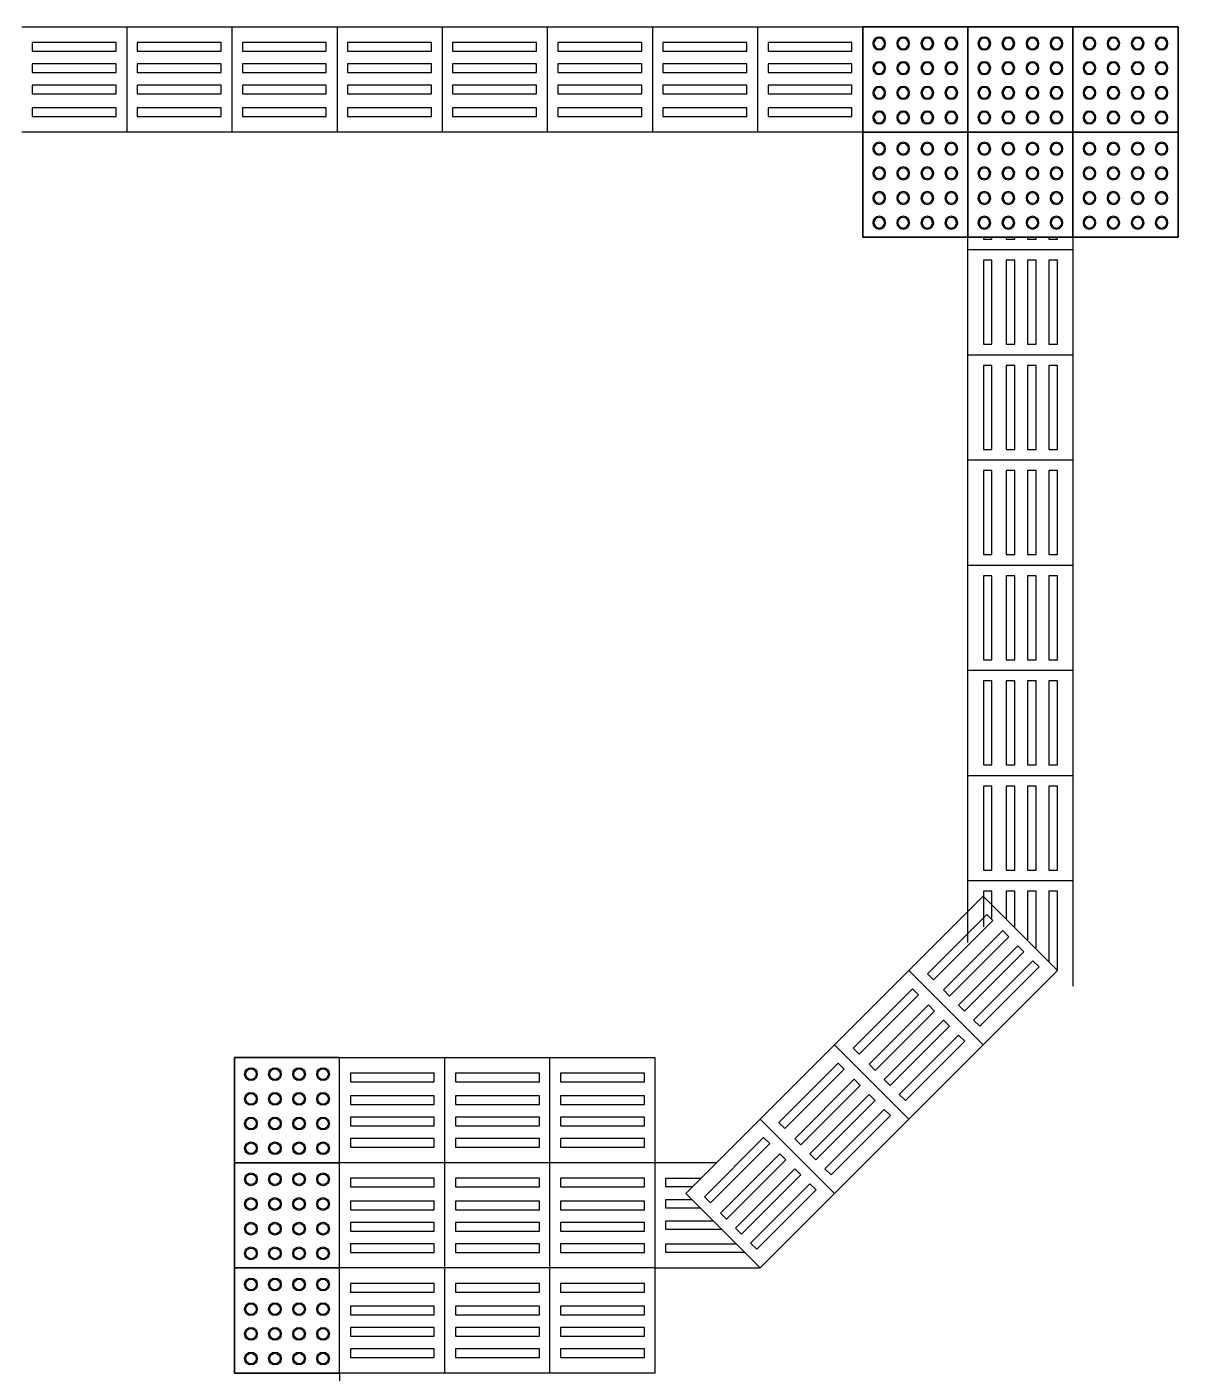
# Model space of a CAD drawing. Header units: metres. Extents: x 341 to 459, y 1341 to 1425.
# Drawn here: x 359.176 to 361.914, y 1374.118 to 1377.318 of the extents above; entities that cross this region are included whole.
import ezdxf

# ---------------------------------------------------------------- set-up
doc = ezdxf.new("R2010")
doc.units = ezdxf.units.M
doc.layers.add('Itens de detalhe', color=7, linetype='Continuous')
doc.layers.add('Notas de texto-1', color=7, linetype='Continuous')

# ---------------------------------------------------------------- blocks, each defined once
blk = doc.blocks.new('piso tatil')
at = {"layer": 'Itens de detalhe', "color": 252, "true_color": 0x939598, "extrusion": (0, 0, -1)}
for p, q in [((-152.6501, 27.6842), (-152.4001, 27.6842)), ((-152.6501, 27.6842), (-152.4001, 27.6842)), ((-152.4001, 27.6842), (-152.1501, 27.6842)), ((-152.4001, 27.6842), (-152.1501, 27.6842)), ((-152.4001, 27.6842), (-152.4001, 27.4342)), ((-152.4001, 27.6842), (-152.4001, 27.4342)), ((-152.1501, 27.6842), (-151.9001, 27.6842)), ((-152.1501, 27.6842), (-151.9001, 27.6842)), ((-152.1501, 27.6842), (-152.1501, 27.4342)), ((-152.1501, 27.6842), (-152.1501, 27.4342)), ((-151.9001, 27.6842), (-151.6501, 27.6842)), ((-151.9001, 27.6842), (-151.6501, 27.6842)), ((-151.9001, 27.6842), (-151.9001, 27.4342)), ((-151.9001, 27.6842), (-151.9001, 27.4342)), ((-151.6501, 27.6842), (-151.4001, 27.6842)), ((-151.6501, 27.6842), (-151.4001, 27.6842)), ((-151.6501, 27.6842), (-151.6501, 27.4342)), ((-151.6501, 27.6842), (-151.6501, 27.4342)), ((-151.4001, 27.6842), (-151.1501, 27.6842)), ((-151.4001, 27.6842), (-151.1501, 27.6842)), ((-151.4001, 27.6842), (-151.4001, 27.4342)), ((-151.4001, 27.6842), (-151.4001, 27.4342)), ((-151.1501, 27.6842), (-150.9001, 27.6842)), ((-151.1501, 27.6842), (-150.9001, 27.6842)), ((-151.1501, 27.6842), (-151.1501, 27.4342)), ((-151.1501, 27.6842), (-151.1501, 27.4342)), ((-150.9001, 27.6842), (-150.6501, 27.6842)), ((-150.9001, 27.6842), (-150.6501, 27.6842)), ((-150.9001, 27.6842), (-150.9001, 27.4342)), ((-150.9001, 27.6842), (-150.9001, 27.4342)), ((-150.6501, 27.6842), (-150.4001, 27.6842)), ((-150.6501, 27.4342), (-150.6501, 27.6842)), ((-150.6501, 27.6842), (-150.6501, 27.4342)), ((-150.4001, 27.6842), (-150.6501, 27.6842)), ((-150.4001, 27.6842), (-150.1501, 27.6842)), ((-150.1501, 27.6842), (-150.4001, 27.6842)), ((-150.4001, 27.6842), (-150.4001, 27.4342)), ((-150.4001, 27.4342), (-150.4001, 27.6842)), ((-150.1501, 27.6842), (-149.9001, 27.6842)), ((-150.1501, 27.4342), (-150.1501, 27.6842)), ((-150.1501, 27.6842), (-150.1501, 27.4342)), ((-149.9001, 27.6842), (-150.1501, 27.6842)), ((-149.9001, 27.6842), (-149.9001, 27.4342)), ((-149.9001, 27.4342), (-149.9001, 27.6842)), ((-152.4257, 27.6473), (-152.6252, 27.6473)), ((-152.6252, 27.6473), (-152.6252, 27.6268)), ((-152.6252, 27.6268), (-152.4257, 27.6268)), ((-152.4257, 27.6268), (-152.4257, 27.6473)), ((-152.1757, 27.6473), (-152.3752, 27.6473)), ((-152.3752, 27.6473), (-152.3752, 27.6268)), ((-152.3752, 27.6268), (-152.1757, 27.6268)), ((-152.1757, 27.6268), (-152.1757, 27.6473)), ((-151.9257, 27.6473), (-152.1252, 27.6473)), ((-152.1252, 27.6473), (-152.1252, 27.6268)), ((-152.1252, 27.6268), (-151.9257, 27.6268)), ((-151.9257, 27.6268), (-151.9257, 27.6473)), ((-151.6757, 27.6473), (-151.8752, 27.6473)), ((-151.8752, 27.6473), (-151.8752, 27.6268)), ((-151.8752, 27.6268), (-151.6757, 27.6268)), ((-151.6757, 27.6268), (-151.6757, 27.6473)), ((-151.4257, 27.6473), (-151.6252, 27.6473)), ((-151.6252, 27.6473), (-151.6252, 27.6268)), ((-151.6252, 27.6268), (-151.4257, 27.6268)), ((-151.4257, 27.6268), (-151.4257, 27.6473)), ((-151.1757, 27.6473), (-151.3752, 27.6473)), ((-151.3752, 27.6473), (-151.3752, 27.6268)), ((-151.3752, 27.6268), (-151.1757, 27.6268)), ((-151.1757, 27.6268), (-151.1757, 27.6473)), ((-150.9257, 27.6473), (-151.1252, 27.6473)), ((-151.1252, 27.6473), (-151.1252, 27.6268)), ((-151.1252, 27.6268), (-150.9257, 27.6268)), ((-150.9257, 27.6268), (-150.9257, 27.6473)), ((-150.6757, 27.6473), (-150.8752, 27.6473)), ((-150.8752, 27.6473), (-150.8752, 27.6268)), ((-150.8752, 27.6268), (-150.6757, 27.6268)), ((-150.6757, 27.6268), (-150.6757, 27.6473)), ((-152.4257, 27.5966), (-152.6252, 27.5966)), ((-152.6252, 27.5966), (-152.6252, 27.5761)), ((-152.4257, 27.5761), (-152.4257, 27.5966)), ((-152.1757, 27.5966), (-152.3752, 27.5966)), ((-152.3752, 27.5966), (-152.3752, 27.5761)), ((-152.1757, 27.5761), (-152.1757, 27.5966)), ((-151.9257, 27.5966), (-152.1252, 27.5966)), ((-152.1252, 27.5966), (-152.1252, 27.5761)), ((-151.9257, 27.5761), (-151.9257, 27.5966)), ((-151.6757, 27.5966), (-151.8752, 27.5966)), ((-151.8752, 27.5966), (-151.8752, 27.5761)), ((-151.6757, 27.5761), (-151.6757, 27.5966)), ((-151.4257, 27.5966), (-151.6252, 27.5966)), ((-151.6252, 27.5966), (-151.6252, 27.5761)), ((-151.4257, 27.5761), (-151.4257, 27.5966)), ((-151.1757, 27.5966), (-151.3752, 27.5966)), ((-151.3752, 27.5966), (-151.3752, 27.5761)), ((-151.1757, 27.5761), (-151.1757, 27.5966)), ((-150.9257, 27.5966), (-151.1252, 27.5966)), ((-151.1252, 27.5966), (-151.1252, 27.5761)), ((-150.9257, 27.5761), (-150.9257, 27.5966)), ((-150.6757, 27.5966), (-150.8752, 27.5966)), ((-150.8752, 27.5966), (-150.8752, 27.5761)), ((-150.6757, 27.5761), (-150.6757, 27.5966)), ((-152.6252, 27.5761), (-152.4257, 27.5761)), ((-152.3752, 27.5761), (-152.1757, 27.5761)), ((-152.1252, 27.5761), (-151.9257, 27.5761)), ((-151.8752, 27.5761), (-151.6757, 27.5761)), ((-151.6252, 27.5761), (-151.4257, 27.5761)), ((-151.3752, 27.5761), (-151.1757, 27.5761)), ((-151.1252, 27.5761), (-150.9257, 27.5761)), ((-150.8752, 27.5761), (-150.6757, 27.5761)), ((-152.4257, 27.5459), (-152.6252, 27.5459)), ((-152.6252, 27.5459), (-152.6252, 27.5254)), ((-152.6252, 27.5254), (-152.4257, 27.5254)), ((-152.4257, 27.5254), (-152.4257, 27.5459)), ((-152.1757, 27.5459), (-152.3752, 27.5459)), ((-152.3752, 27.5459), (-152.3752, 27.5254)), ((-152.3752, 27.5254), (-152.1757, 27.5254)), ((-152.1757, 27.5254), (-152.1757, 27.5459)), ((-151.9257, 27.5459), (-152.1252, 27.5459)), ((-152.1252, 27.5459), (-152.1252, 27.5254)), ((-152.1252, 27.5254), (-151.9257, 27.5254)), ((-151.9257, 27.5254), (-151.9257, 27.5459)), ((-151.6757, 27.5459), (-151.8752, 27.5459)), ((-151.8752, 27.5459), (-151.8752, 27.5254)), ((-151.8752, 27.5254), (-151.6757, 27.5254)), ((-151.6757, 27.5254), (-151.6757, 27.5459)), ((-151.4257, 27.5459), (-151.6252, 27.5459)), ((-151.6252, 27.5459), (-151.6252, 27.5254)), ((-151.6252, 27.5254), (-151.4257, 27.5254)), ((-151.4257, 27.5254), (-151.4257, 27.5459)), ((-151.1757, 27.5459), (-151.3752, 27.5459)), ((-151.3752, 27.5459), (-151.3752, 27.5254)), ((-151.3752, 27.5254), (-151.1757, 27.5254)), ((-151.1757, 27.5254), (-151.1757, 27.5459)), ((-150.9257, 27.5459), (-151.1252, 27.5459)), ((-151.1252, 27.5459), (-151.1252, 27.5254)), ((-151.1252, 27.5254), (-150.9257, 27.5254)), ((-150.9257, 27.5254), (-150.9257, 27.5459)), ((-150.6757, 27.5459), (-150.8752, 27.5459)), ((-150.8752, 27.5459), (-150.8752, 27.5254)), ((-150.8752, 27.5254), (-150.6757, 27.5254)), ((-150.6757, 27.5254), (-150.6757, 27.5459)), ((-152.4257, 27.4916), (-152.6252, 27.4916)), ((-152.6252, 27.4916), (-152.6252, 27.4712)), ((-152.4257, 27.4712), (-152.4257, 27.4916)), ((-152.1757, 27.4916), (-152.3752, 27.4916)), ((-152.3752, 27.4916), (-152.3752, 27.4712)), ((-152.1757, 27.4712), (-152.1757, 27.4916)), ((-151.9257, 27.4916), (-152.1252, 27.4916)), ((-152.1252, 27.4916), (-152.1252, 27.4712)), ((-151.9257, 27.4712), (-151.9257, 27.4916)), ((-151.6757, 27.4916), (-151.8752, 27.4916)), ((-151.8752, 27.4916), (-151.8752, 27.4712)), ((-151.6757, 27.4712), (-151.6757, 27.4916)), ((-151.4257, 27.4916), (-151.6252, 27.4916)), ((-151.6252, 27.4916), (-151.6252, 27.4712)), ((-151.4257, 27.4712), (-151.4257, 27.4916)), ((-151.1757, 27.4916), (-151.3752, 27.4916)), ((-151.3752, 27.4916), (-151.3752, 27.4712)), ((-151.1757, 27.4712), (-151.1757, 27.4916)), ((-150.9257, 27.4916), (-151.1252, 27.4916)), ((-151.1252, 27.4916), (-151.1252, 27.4712)), ((-150.9257, 27.4712), (-150.9257, 27.4916)), ((-150.6757, 27.4916), (-150.8752, 27.4916)), ((-150.8752, 27.4916), (-150.8752, 27.4712)), ((-150.6757, 27.4712), (-150.6757, 27.4916)), ((-152.6252, 27.4712), (-152.4257, 27.4712)), ((-152.3752, 27.4712), (-152.1757, 27.4712)), ((-152.1252, 27.4712), (-151.9257, 27.4712)), ((-151.8752, 27.4712), (-151.6757, 27.4712)), ((-151.6252, 27.4712), (-151.4257, 27.4712)), ((-151.3752, 27.4712), (-151.1757, 27.4712)), ((-151.1252, 27.4712), (-150.9257, 27.4712)), ((-150.8752, 27.4712), (-150.6757, 27.4712)), ((-152.4001, 27.4342), (-152.6501, 27.4342)), ((-152.4001, 27.4342), (-152.6501, 27.4342)), ((-152.1501, 27.4342), (-152.4001, 27.4342)), ((-152.1501, 27.4342), (-152.4001, 27.4342)), ((-151.9001, 27.4342), (-152.1501, 27.4342)), ((-151.9001, 27.4342), (-152.1501, 27.4342)), ((-151.6501, 27.4342), (-151.9001, 27.4342)), ((-151.6501, 27.4342), (-151.9001, 27.4342)), ((-151.4001, 27.4342), (-151.6501, 27.4342)), ((-151.4001, 27.4342), (-151.6501, 27.4342)), ((-151.1501, 27.4342), (-151.4001, 27.4342)), ((-151.1501, 27.4342), (-151.4001, 27.4342)), ((-150.9001, 27.4342), (-151.1501, 27.4342)), ((-150.9001, 27.4342), (-151.1501, 27.4342)), ((-150.6501, 27.4342), (-150.9001, 27.4342)), ((-150.6501, 27.4342), (-150.9001, 27.4342)), ((-150.6501, 27.1842), (-150.6501, 27.4342)), ((-150.6501, 27.4342), (-150.6501, 27.1842)), ((-150.4001, 27.4342), (-150.6501, 27.4342)), ((-150.6501, 27.4342), (-150.4001, 27.4342)), ((-150.1501, 27.4342), (-150.4001, 27.4342)), ((-150.4001, 27.4342), (-150.1501, 27.4342)), ((-150.4001, 27.4342), (-150.4001, 27.1842)), ((-150.4001, 27.1842), (-150.4001, 27.4342)), ((-150.1501, 27.1842), (-150.1501, 27.4342)), ((-150.1501, 27.4342), (-150.1501, 27.1842)), ((-149.9001, 27.4342), (-150.1501, 27.4342)), ((-150.1501, 27.4342), (-149.9001, 27.4342)), ((-149.9001, 27.4342), (-149.9001, 27.1842)), ((-149.9001, 27.1842), (-149.9001, 27.4342)), ((-150.4001, 27.1842), (-150.6501, 27.1842)), ((-150.6501, 27.1842), (-150.4001, 27.1842)), ((-150.4001, 27.1542), (-150.4001, 27.1842)), ((-150.4001, 27.1542), (-150.4001, 27.1842)), ((-150.1501, 27.1842), (-150.4001, 27.1842)), ((-150.4001, 27.1842), (-150.1501, 27.1842)), ((-150.3631, 27.1842), (-150.3631, 27.1799)), ((-150.3631, 27.1799), (-150.3427, 27.1799)), ((-150.3427, 27.1799), (-150.3427, 27.1842)), ((-150.3089, 27.1842), (-150.3089, 27.1799)), ((-150.3089, 27.1799), (-150.2884, 27.1799)), ((-150.2884, 27.1799), (-150.2884, 27.1842)), ((-150.2582, 27.1842), (-150.2582, 27.1799)), ((-150.2582, 27.1799), (-150.2377, 27.1799)), ((-150.2377, 27.1799), (-150.2377, 27.1842)), ((-150.2075, 27.1842), (-150.2075, 27.1799)), ((-150.2075, 27.1799), (-150.187, 27.1799)), ((-150.187, 27.1799), (-150.187, 27.1842)), ((-150.1501, 27.1842), (-150.1501, 27.1542)), ((-150.1501, 27.1842), (-150.1501, 27.1542)), ((-149.9001, 27.1842), (-150.1501, 27.1842)), ((-150.1501, 27.1842), (-149.9001, 27.1842)), ((-150.4001, 26.9042), (-150.4001, 27.1542)), ((-150.4001, 26.9042), (-150.4001, 27.1542)), ((-150.1501, 27.1542), (-150.4001, 27.1542)), ((-150.1501, 27.1542), (-150.4001, 27.1542)), ((-150.1501, 27.1542), (-150.1501, 26.9042)), ((-150.1501, 27.1542), (-150.1501, 26.9042)), ((-150.3631, 27.1294), (-150.3631, 26.9299)), ((-150.3427, 27.1294), (-150.3631, 27.1294)), ((-150.3427, 26.9299), (-150.3427, 27.1294)), ((-150.3089, 27.1294), (-150.3089, 26.9299)), ((-150.2884, 27.1294), (-150.3089, 27.1294)), ((-150.2884, 26.9299), (-150.2884, 27.1294)), ((-150.2582, 27.1294), (-150.2582, 26.9299)), ((-150.2377, 27.1294), (-150.2582, 27.1294)), ((-150.2377, 26.9299), (-150.2377, 27.1294)), ((-150.2075, 27.1294), (-150.2075, 26.9299)), ((-150.187, 27.1294), (-150.2075, 27.1294)), ((-150.187, 26.9299), (-150.187, 27.1294)), ((-150.3631, 26.9299), (-150.3427, 26.9299)), ((-150.3089, 26.9299), (-150.2884, 26.9299)), ((-150.2582, 26.9299), (-150.2377, 26.9299)), ((-150.2075, 26.9299), (-150.187, 26.9299)), ((-150.4001, 26.6542), (-150.4001, 26.9042)), ((-150.4001, 26.6542), (-150.4001, 26.9042)), ((-150.1501, 26.9042), (-150.4001, 26.9042)), ((-150.1501, 26.9042), (-150.4001, 26.9042)), ((-150.1501, 26.9042), (-150.1501, 26.6542)), ((-150.1501, 26.9042), (-150.1501, 26.6542)), ((-150.3631, 26.8794), (-150.3631, 26.6799)), ((-150.3427, 26.8794), (-150.3631, 26.8794)), ((-150.3427, 26.6799), (-150.3427, 26.8794)), ((-150.3089, 26.8794), (-150.3089, 26.6799)), ((-150.2884, 26.8794), (-150.3089, 26.8794)), ((-150.2884, 26.6799), (-150.2884, 26.8794)), ((-150.2582, 26.8794), (-150.2582, 26.6799)), ((-150.2377, 26.8794), (-150.2582, 26.8794)), ((-150.2377, 26.6799), (-150.2377, 26.8794)), ((-150.2075, 26.8794), (-150.2075, 26.6799)), ((-150.187, 26.8794), (-150.2075, 26.8794)), ((-150.187, 26.6799), (-150.187, 26.8794)), ((-150.3631, 26.6799), (-150.3427, 26.6799)), ((-150.3089, 26.6799), (-150.2884, 26.6799)), ((-150.2582, 26.6799), (-150.2377, 26.6799)), ((-150.2075, 26.6799), (-150.187, 26.6799)), ((-150.4001, 26.4042), (-150.4001, 26.6542)), ((-150.4001, 26.4042), (-150.4001, 26.6542)), ((-150.1501, 26.6542), (-150.4001, 26.6542)), ((-150.1501, 26.6542), (-150.4001, 26.6542)), ((-150.3631, 26.6294), (-150.3631, 26.4299)), ((-150.3427, 26.6294), (-150.3631, 26.6294)), ((-150.3427, 26.4299), (-150.3427, 26.6294)), ((-150.3089, 26.6294), (-150.3089, 26.4299)), ((-150.2884, 26.6294), (-150.3089, 26.6294)), ((-150.2884, 26.4299), (-150.2884, 26.6294)), ((-150.2582, 26.6294), (-150.2582, 26.4299)), ((-150.2377, 26.6294), (-150.2582, 26.6294)), ((-150.2377, 26.4299), (-150.2377, 26.6294)), ((-150.2075, 26.6294), (-150.2075, 26.4299)), ((-150.187, 26.6294), (-150.2075, 26.6294)), ((-150.187, 26.4299), (-150.187, 26.6294)), ((-150.1501, 26.6542), (-150.1501, 26.4042)), ((-150.1501, 26.6542), (-150.1501, 26.4042)), ((-150.4001, 26.1542), (-150.4001, 26.4042)), ((-150.4001, 26.1542), (-150.4001, 26.4042)), ((-150.1501, 26.4042), (-150.4001, 26.4042)), ((-150.1501, 26.4042), (-150.4001, 26.4042)), ((-150.3631, 26.4299), (-150.3427, 26.4299)), ((-150.3089, 26.4299), (-150.2884, 26.4299)), ((-150.2582, 26.4299), (-150.2377, 26.4299)), ((-150.2075, 26.4299), (-150.187, 26.4299)), ((-150.1501, 26.4042), (-150.1501, 26.1542)), ((-150.1501, 26.4042), (-150.1501, 26.1542)), ((-150.3631, 26.3794), (-150.3631, 26.1799)), ((-150.3427, 26.3794), (-150.3631, 26.3794)), ((-150.3427, 26.1799), (-150.3427, 26.3794)), ((-150.3089, 26.3794), (-150.3089, 26.1799)), ((-150.2884, 26.3794), (-150.3089, 26.3794)), ((-150.2884, 26.1799), (-150.2884, 26.3794)), ((-150.2582, 26.3794), (-150.2582, 26.1799)), ((-150.2377, 26.3794), (-150.2582, 26.3794)), ((-150.2377, 26.1799), (-150.2377, 26.3794)), ((-150.2075, 26.3794), (-150.2075, 26.1799)), ((-150.187, 26.3794), (-150.2075, 26.3794)), ((-150.187, 26.1799), (-150.187, 26.3794)), ((-150.3631, 26.1799), (-150.3427, 26.1799)), ((-150.3089, 26.1799), (-150.2884, 26.1799)), ((-150.2582, 26.1799), (-150.2377, 26.1799)), ((-150.2075, 26.1799), (-150.187, 26.1799)), ((-150.4001, 25.9042), (-150.4001, 26.1542)), ((-150.4001, 25.9042), (-150.4001, 26.1542)), ((-150.1501, 26.1542), (-150.4001, 26.1542)), ((-150.1501, 26.1542), (-150.4001, 26.1542)), ((-150.1501, 26.1542), (-150.1501, 25.9042)), ((-150.1501, 26.1542), (-150.1501, 25.9042)), ((-150.3631, 26.1294), (-150.3631, 25.9299)), ((-150.3427, 26.1294), (-150.3631, 26.1294)), ((-150.3427, 25.9299), (-150.3427, 26.1294)), ((-150.3089, 26.1294), (-150.3089, 25.9299)), ((-150.2884, 26.1294), (-150.3089, 26.1294)), ((-150.2884, 25.9299), (-150.2884, 26.1294)), ((-150.2582, 26.1294), (-150.2582, 25.9299)), ((-150.2377, 26.1294), (-150.2582, 26.1294)), ((-150.2377, 25.9299), (-150.2377, 26.1294)), ((-150.2075, 26.1294), (-150.2075, 25.9299)), ((-150.187, 26.1294), (-150.2075, 26.1294)), ((-150.187, 25.9299), (-150.187, 26.1294)), ((-150.3631, 25.9299), (-150.3427, 25.9299)), ((-150.3089, 25.9299), (-150.2884, 25.9299)), ((-150.2582, 25.9299), (-150.2377, 25.9299)), ((-150.2075, 25.9299), (-150.187, 25.9299)), ((-150.4001, 25.6542), (-150.4001, 25.9042)), ((-150.4001, 25.6542), (-150.4001, 25.9042)), ((-150.1501, 25.9042), (-150.4001, 25.9042)), ((-150.1501, 25.9042), (-150.4001, 25.9042)), ((-150.1501, 25.9042), (-150.1501, 25.6542)), ((-150.1501, 25.9042), (-150.1501, 25.6542)), ((-150.3631, 25.8794), (-150.3631, 25.6799)), ((-150.3427, 25.8794), (-150.3631, 25.8794)), ((-150.3427, 25.6799), (-150.3427, 25.8794)), ((-150.3089, 25.8794), (-150.3089, 25.6799)), ((-150.2884, 25.8794), (-150.3089, 25.8794)), ((-150.2884, 25.6799), (-150.2884, 25.8794)), ((-150.2582, 25.8794), (-150.2582, 25.6799)), ((-150.2377, 25.8794), (-150.2582, 25.8794)), ((-150.2377, 25.6799), (-150.2377, 25.8794)), ((-150.2075, 25.8794), (-150.2075, 25.6799)), ((-150.187, 25.8794), (-150.2075, 25.8794)), ((-150.187, 25.6799), (-150.187, 25.8794)), ((-150.3631, 25.6799), (-150.3427, 25.6799)), ((-150.3089, 25.6799), (-150.2884, 25.6799)), ((-150.2582, 25.6799), (-150.2377, 25.6799)), ((-150.2075, 25.6799), (-150.187, 25.6799)), ((-150.4001, 25.5078), (-150.4001, 25.6542)), ((-150.4001, 25.5078), (-150.4001, 25.6542)), ((-150.1501, 25.6542), (-150.4001, 25.6542)), ((-150.1501, 25.6542), (-150.4001, 25.6542)), ((-150.1501, 25.6542), (-150.1501, 25.4042)), ((-150.1501, 25.6542), (-150.1501, 25.4042)), ((-150.5406, 25.4412), (-150.3638, 25.618)), ((-150.5406, 25.4412), (-150.3638, 25.618)), ((-150.3638, 25.618), (-150.187, 25.4412)), ((-150.3638, 25.618), (-150.187, 25.4412)), ((-150.3631, 25.6294), (-150.3631, 25.5447)), ((-150.3427, 25.6294), (-150.3631, 25.6294)), ((-150.3427, 25.5652), (-150.3427, 25.6294)), ((-150.3089, 25.6294), (-150.3089, 25.563)), ((-150.2884, 25.6294), (-150.3089, 25.6294)), ((-150.2884, 25.5426), (-150.2884, 25.6294)), ((-150.2582, 25.6294), (-150.2582, 25.5123)), ((-150.2377, 25.6294), (-150.2582, 25.6294)), ((-150.2377, 25.4919), (-150.2377, 25.6294)), ((-150.2075, 25.6294), (-150.2075, 25.4616)), ((-150.187, 25.6294), (-150.2075, 25.6294)), ((-150.187, 25.4412), (-150.187, 25.6294)), ((-150.3552, 25.5743), (-150.4963, 25.4332)), ((-150.3408, 25.5598), (-150.3552, 25.5743)), ((-150.4819, 25.4187), (-150.3408, 25.5598)), ((-150.3169, 25.5359), (-150.458, 25.3948)), ((-150.4435, 25.3804), (-150.3024, 25.5215)), ((-150.3024, 25.5215), (-150.3169, 25.5359)), ((-150.281, 25.5001), (-150.4221, 25.359)), ((-150.4077, 25.3446), (-150.2666, 25.4856)), ((-150.2666, 25.4856), (-150.281, 25.5001)), ((-150.2452, 25.4642), (-150.3863, 25.3231)), ((-150.3718, 25.3087), (-150.2307, 25.4498)), ((-150.2307, 25.4498), (-150.2452, 25.4642)), ((-150.7174, 25.2644), (-150.5406, 25.4412)), ((-150.7174, 25.2644), (-150.5406, 25.4412)), ((-150.3638, 25.2644), (-150.5406, 25.4412)), ((-150.3638, 25.2644), (-150.5406, 25.4412)), ((-150.4963, 25.4332), (-150.4819, 25.4187)), ((-150.187, 25.4412), (-150.3638, 25.2644)), ((-150.187, 25.4412), (-150.3638, 25.2644)), ((-150.532, 25.3975), (-150.6731, 25.2564)), ((-150.6586, 25.242), (-150.5176, 25.383)), ((-150.5176, 25.383), (-150.532, 25.3975)), ((-150.458, 25.3948), (-150.4435, 25.3804)), ((-150.4937, 25.3591), (-150.6347, 25.2181)), ((-150.4792, 25.3447), (-150.4937, 25.3591)), ((-150.4221, 25.359), (-150.4077, 25.3446)), ((-150.6203, 25.2036), (-150.4792, 25.3447)), ((-150.4578, 25.3233), (-150.5989, 25.1822)), ((-150.4434, 25.3088), (-150.4578, 25.3233)), ((-150.3863, 25.3231), (-150.3718, 25.3087)), ((-150.5844, 25.1678), (-150.4434, 25.3088)), ((-150.422, 25.2874), (-150.563, 25.1464)), ((-150.4075, 25.273), (-150.422, 25.2874)), ((-150.8941, 25.0876), (-150.7174, 25.2644)), ((-150.8941, 25.0876), (-150.7174, 25.2644)), ((-150.5406, 25.0876), (-150.7174, 25.2644)), ((-150.5406, 25.0876), (-150.7174, 25.2644)), ((-150.6731, 25.2564), (-150.6586, 25.242)), ((-150.5486, 25.1319), (-150.4075, 25.273)), ((-150.3638, 25.2644), (-150.5406, 25.0876)), ((-150.3638, 25.2644), (-150.5406, 25.0876)), ((-151.8941, 24.9841), (-151.8941, 25.2341)), ((-151.8941, 25.2341), (-151.6441, 25.2341)), ((-151.8941, 24.9841), (-151.8941, 25.2341)), ((-151.8941, 25.2341), (-151.6441, 25.2341)), ((-151.6441, 24.9841), (-151.6441, 25.2341)), ((-151.6441, 25.2341), (-151.3941, 25.2341)), ((-151.6441, 24.9841), (-151.6441, 25.2341)), ((-151.6441, 25.2341), (-151.3941, 25.2341)), ((-151.3941, 24.9841), (-151.3941, 25.2341)), ((-151.3941, 25.2341), (-151.1441, 25.2341)), ((-151.3941, 24.9841), (-151.3941, 25.2341)), ((-151.3941, 25.2341), (-151.1441, 25.2341)), ((-151.1441, 25.2341), (-151.1441, 24.9841)), ((-151.1441, 25.2341), (-151.1441, 24.9841)), ((-150.7088, 25.2207), (-150.8499, 25.0796)), ((-150.6943, 25.2063), (-150.7088, 25.2207)), ((-150.6347, 25.2181), (-150.6203, 25.2036)), ((-151.669, 25.1971), (-151.8685, 25.1971)), ((-151.8685, 25.1971), (-151.8685, 25.1767)), ((-151.669, 25.1767), (-151.669, 25.1971)), ((-151.419, 25.1971), (-151.6185, 25.1971)), ((-151.6185, 25.1971), (-151.6185, 25.1767)), ((-151.419, 25.1767), (-151.419, 25.1971)), ((-151.169, 25.1971), (-151.3685, 25.1971)), ((-151.3685, 25.1971), (-151.3685, 25.1767)), ((-151.169, 25.1767), (-151.169, 25.1971)), ((-150.8354, 25.0652), (-150.6943, 25.2063)), ((-151.8685, 25.1767), (-151.669, 25.1767)), ((-151.6185, 25.1767), (-151.419, 25.1767)), ((-151.3685, 25.1767), (-151.169, 25.1767)), ((-150.6704, 25.1824), (-150.8115, 25.0413)), ((-150.7971, 25.0268), (-150.656, 25.1679)), ((-150.656, 25.1679), (-150.6704, 25.1824)), ((-150.5989, 25.1822), (-150.5844, 25.1678)), ((-151.669, 25.1429), (-151.8685, 25.1429)), ((-151.8685, 25.1429), (-151.8685, 25.1224)), ((-151.8685, 25.1224), (-151.669, 25.1224)), ((-151.669, 25.1224), (-151.669, 25.1429)), ((-151.419, 25.1429), (-151.6185, 25.1429)), ((-151.6185, 25.1429), (-151.6185, 25.1224)), ((-151.6185, 25.1224), (-151.419, 25.1224)), ((-151.419, 25.1224), (-151.419, 25.1429)), ((-151.169, 25.1429), (-151.3685, 25.1429)), ((-151.3685, 25.1429), (-151.3685, 25.1224)), ((-151.3685, 25.1224), (-151.169, 25.1224)), ((-151.169, 25.1224), (-151.169, 25.1429)), ((-150.6346, 25.1465), (-150.7757, 25.0054)), ((-150.7612, 24.991), (-150.6201, 25.1321)), ((-150.6201, 25.1321), (-150.6346, 25.1465)), ((-150.563, 25.1464), (-150.5486, 25.1319)), ((-151.669, 25.0922), (-151.8685, 25.0922)), ((-151.8685, 25.0922), (-151.8685, 25.0718)), ((-151.669, 25.0718), (-151.669, 25.0922)), ((-151.419, 25.0922), (-151.6185, 25.0922)), ((-151.6185, 25.0922), (-151.6185, 25.0718)), ((-151.419, 25.0718), (-151.419, 25.0922)), ((-151.169, 25.0922), (-151.3685, 25.0922)), ((-151.3685, 25.0922), (-151.3685, 25.0718)), ((-151.169, 25.0718), (-151.169, 25.0922)), ((-150.5987, 25.1107), (-150.7398, 24.9696)), ((-150.7254, 24.9551), (-150.5843, 25.0962)), ((-150.5843, 25.0962), (-150.5987, 25.1107)), ((-151.8685, 25.0718), (-151.669, 25.0718)), ((-151.6185, 25.0718), (-151.419, 25.0718)), ((-151.3685, 25.0718), (-151.169, 25.0718)), ((-151.0709, 24.9109), (-150.8941, 25.0876)), ((-151.0709, 24.9109), (-150.8941, 25.0876)), ((-150.7174, 24.9109), (-150.8941, 25.0876)), ((-150.7174, 24.9109), (-150.8941, 25.0876)), ((-150.8499, 25.0796), (-150.8354, 25.0652)), ((-150.5406, 25.0876), (-150.7174, 24.9109)), ((-150.5406, 25.0876), (-150.7174, 24.9109)), ((-151.669, 25.0415), (-151.8685, 25.0415)), ((-151.8685, 25.0415), (-151.8685, 25.0211)), ((-151.669, 25.0211), (-151.669, 25.0415)), ((-151.419, 25.0415), (-151.6185, 25.0415)), ((-151.6185, 25.0415), (-151.6185, 25.0211)), ((-151.419, 25.0211), (-151.419, 25.0415)), ((-151.169, 25.0415), (-151.3685, 25.0415)), ((-151.3685, 25.0415), (-151.3685, 25.0211)), ((-151.169, 25.0211), (-151.169, 25.0415)), ((-150.8856, 25.0439), (-151.0266, 24.9029)), ((-151.0122, 24.8884), (-150.8711, 25.0295)), ((-150.8711, 25.0295), (-150.8856, 25.0439)), ((-150.8115, 25.0413), (-150.7971, 25.0268)), ((-151.8685, 25.0211), (-151.669, 25.0211)), ((-151.6185, 25.0211), (-151.419, 25.0211)), ((-151.3685, 25.0211), (-151.169, 25.0211)), ((-150.8472, 25.0056), (-150.9883, 24.8645)), ((-150.8328, 24.9911), (-150.8472, 25.0056)), ((-150.7757, 25.0054), (-150.7612, 24.991)), ((-151.8941, 24.7341), (-151.8941, 24.9841)), ((-151.8941, 24.7341), (-151.8941, 24.9841)), ((-151.6441, 24.9841), (-151.8941, 24.9841)), ((-151.6441, 24.9841), (-151.8941, 24.9841)), ((-151.6441, 24.7341), (-151.6441, 24.9841)), ((-151.6441, 24.7341), (-151.6441, 24.9841)), ((-151.3941, 24.9841), (-151.6441, 24.9841)), ((-151.3941, 24.9841), (-151.6441, 24.9841)), ((-151.3941, 24.7341), (-151.3941, 24.9841)), ((-151.3941, 24.7341), (-151.3941, 24.9841)), ((-151.1441, 24.9841), (-151.3941, 24.9841)), ((-151.1441, 24.9841), (-151.3941, 24.9841)), ((-150.9738, 24.8501), (-150.8328, 24.9911)), ((-150.8114, 24.9697), (-150.9524, 24.8287)), ((-150.7969, 24.9553), (-150.8114, 24.9697)), ((-150.7398, 24.9696), (-150.7254, 24.9551)), ((-151.669, 24.9471), (-151.8685, 24.9471)), ((-151.8685, 24.9471), (-151.8685, 24.9267)), ((-151.669, 24.9267), (-151.669, 24.9471)), ((-151.419, 24.9471), (-151.6185, 24.9471)), ((-151.6185, 24.9471), (-151.6185, 24.9267)), ((-151.419, 24.9267), (-151.419, 24.9471)), ((-151.169, 24.9471), (-151.3685, 24.9471)), ((-151.3685, 24.9471), (-151.3685, 24.9267)), ((-151.169, 24.9267), (-151.169, 24.9471)), ((-150.938, 24.8142), (-150.7969, 24.9553)), ((-150.7755, 24.9339), (-150.9166, 24.7928)), ((-150.7611, 24.9194), (-150.7755, 24.9339)), ((-151.8685, 24.9267), (-151.669, 24.9267)), ((-151.6185, 24.9267), (-151.419, 24.9267)), ((-151.3685, 24.9267), (-151.169, 24.9267)), ((-150.8941, 24.7341), (-151.0709, 24.9109)), ((-150.8941, 24.7341), (-151.0709, 24.9109)), ((-151.0266, 24.9029), (-151.0122, 24.8884)), ((-150.9021, 24.7784), (-150.7611, 24.9194)), ((-150.7174, 24.9109), (-150.8941, 24.7341)), ((-150.7174, 24.9109), (-150.8941, 24.7341)), ((-151.669, 24.8929), (-151.8685, 24.8929)), ((-151.8685, 24.8929), (-151.8685, 24.8724)), ((-151.8685, 24.8724), (-151.669, 24.8724)), ((-151.669, 24.8724), (-151.669, 24.8929)), ((-151.419, 24.8929), (-151.6185, 24.8929)), ((-151.6185, 24.8929), (-151.6185, 24.8724)), ((-151.6185, 24.8724), (-151.419, 24.8724)), ((-151.419, 24.8724), (-151.419, 24.8929)), ((-151.169, 24.8929), (-151.3685, 24.8929)), ((-151.3685, 24.8929), (-151.3685, 24.8724)), ((-151.3685, 24.8724), (-151.169, 24.8724)), ((-151.169, 24.8724), (-151.169, 24.8929)), ((-151.669, 24.8422), (-151.8685, 24.8422)), ((-151.8685, 24.8422), (-151.8685, 24.8218)), ((-151.669, 24.8218), (-151.669, 24.8422)), ((-151.419, 24.8422), (-151.6185, 24.8422)), ((-151.6185, 24.8422), (-151.6185, 24.8218)), ((-151.419, 24.8218), (-151.419, 24.8422)), ((-151.169, 24.8422), (-151.3685, 24.8422)), ((-151.3685, 24.8422), (-151.3685, 24.8218)), ((-151.169, 24.8218), (-151.169, 24.8422)), ((-150.9883, 24.8645), (-150.9738, 24.8501)), ((-151.8685, 24.8218), (-151.669, 24.8218)), ((-151.6185, 24.8218), (-151.419, 24.8218)), ((-151.3685, 24.8218), (-151.169, 24.8218)), ((-150.9524, 24.8287), (-150.938, 24.8142)), ((-151.669, 24.7915), (-151.8685, 24.7915)), ((-151.8685, 24.7915), (-151.8685, 24.7711)), ((-151.8685, 24.7711), (-151.669, 24.7711)), ((-151.669, 24.7711), (-151.669, 24.7915)), ((-151.419, 24.7915), (-151.6185, 24.7915)), ((-151.6185, 24.7915), (-151.6185, 24.7711)), ((-151.6185, 24.7711), (-151.419, 24.7711)), ((-151.419, 24.7711), (-151.419, 24.7915)), ((-151.169, 24.7915), (-151.3685, 24.7915)), ((-151.3685, 24.7915), (-151.3685, 24.7711)), ((-151.3685, 24.7711), (-151.169, 24.7711)), ((-151.169, 24.7711), (-151.169, 24.7915)), ((-150.9166, 24.7928), (-150.9021, 24.7784)), ((-151.8941, 24.4841), (-151.8941, 24.7341)), ((-151.8941, 24.4841), (-151.8941, 24.7341)), ((-151.6441, 24.7341), (-151.8941, 24.7341)), ((-151.6441, 24.7341), (-151.8941, 24.7341)), ((-151.6441, 24.4841), (-151.6441, 24.7341)), ((-151.6441, 24.4841), (-151.6441, 24.7341)), ((-151.3941, 24.7341), (-151.6441, 24.7341)), ((-151.3941, 24.7341), (-151.6441, 24.7341)), ((-151.3941, 24.4841), (-151.3941, 24.7341)), ((-151.3941, 24.4841), (-151.3941, 24.7341)), ((-151.1441, 24.7341), (-151.3941, 24.7341)), ((-151.1441, 24.7341), (-151.3941, 24.7341)), ((-151.1441, 24.7341), (-151.1441, 24.4841)), ((-151.1441, 24.7341), (-151.1441, 24.4841)), ((-151.669, 24.6971), (-151.8685, 24.6971)), ((-151.8685, 24.6971), (-151.8685, 24.6767)), ((-151.8685, 24.6767), (-151.669, 24.6767)), ((-151.669, 24.6767), (-151.669, 24.6971)), ((-151.419, 24.6971), (-151.6185, 24.6971)), ((-151.6185, 24.6971), (-151.6185, 24.6767)), ((-151.6185, 24.6767), (-151.419, 24.6767)), ((-151.419, 24.6767), (-151.419, 24.6971)), ((-151.169, 24.6971), (-151.3685, 24.6971)), ((-151.3685, 24.6971), (-151.3685, 24.6767)), ((-151.3685, 24.6767), (-151.169, 24.6767)), ((-151.169, 24.6767), (-151.169, 24.6971)), ((-151.669, 24.6429), (-151.8685, 24.6429)), ((-151.8685, 24.6429), (-151.8685, 24.6224)), ((-151.669, 24.6224), (-151.669, 24.6429)), ((-151.419, 24.6429), (-151.6185, 24.6429)), ((-151.6185, 24.6429), (-151.6185, 24.6224)), ((-151.419, 24.6224), (-151.419, 24.6429)), ((-151.169, 24.6429), (-151.3685, 24.6429)), ((-151.3685, 24.6429), (-151.3685, 24.6224)), ((-151.169, 24.6224), (-151.169, 24.6429)), ((-151.8685, 24.6224), (-151.669, 24.6224)), ((-151.6185, 24.6224), (-151.419, 24.6224)), ((-151.3685, 24.6224), (-151.169, 24.6224)), ((-151.669, 24.5922), (-151.8685, 24.5922)), ((-151.8685, 24.5922), (-151.8685, 24.5718)), ((-151.669, 24.5718), (-151.669, 24.5922)), ((-151.419, 24.5922), (-151.6185, 24.5922)), ((-151.6185, 24.5922), (-151.6185, 24.5718)), ((-151.419, 24.5718), (-151.419, 24.5922)), ((-151.169, 24.5922), (-151.3685, 24.5922)), ((-151.3685, 24.5922), (-151.3685, 24.5718)), ((-151.169, 24.5718), (-151.169, 24.5922)), ((-151.8685, 24.5718), (-151.669, 24.5718)), ((-151.6185, 24.5718), (-151.419, 24.5718)), ((-151.3685, 24.5718), (-151.169, 24.5718)), ((-151.669, 24.5415), (-151.8685, 24.5415)), ((-151.8685, 24.5415), (-151.8685, 24.5211)), ((-151.8685, 24.5211), (-151.669, 24.5211)), ((-151.669, 24.5211), (-151.669, 24.5415)), ((-151.419, 24.5415), (-151.6185, 24.5415)), ((-151.6185, 24.5415), (-151.6185, 24.5211)), ((-151.6185, 24.5211), (-151.419, 24.5211)), ((-151.419, 24.5211), (-151.419, 24.5415)), ((-151.169, 24.5415), (-151.3685, 24.5415)), ((-151.3685, 24.5415), (-151.3685, 24.5211)), ((-151.3685, 24.5211), (-151.169, 24.5211)), ((-151.169, 24.5211), (-151.169, 24.5415)), ((-151.6441, 24.4841), (-151.8941, 24.4841)), ((-151.6441, 24.4841), (-151.8941, 24.4841)), ((-151.3941, 24.4841), (-151.6441, 24.4841)), ((-151.3941, 24.4841), (-151.6441, 24.4841)), ((-151.1441, 24.4841), (-151.3941, 24.4841)), ((-151.1441, 24.4841), (-151.3941, 24.4841))]:
    blk.add_line(p, q, dxfattribs=at)
at = {"layer": 'Itens de detalhe', "color": 252, "true_color": 0x939598}
for p, q in [((-151.8941, 25.2341), (-152.1441, 25.2341)), ((-152.1441, 25.2341), (-152.1441, 24.9841)), ((-152.1441, 24.9841), (-152.1441, 25.2341)), ((-152.1441, 25.2341), (-151.8941, 25.2341)), ((-152.1441, 24.9841), (-152.1441, 24.7341)), ((-152.1441, 24.7341), (-152.1441, 24.9841)), ((-152.1441, 24.9841), (-151.8941, 24.9841)), ((-151.8941, 24.9841), (-152.1441, 24.9841)), ((-150.9977, 24.9841), (-151.1441, 24.9841)), ((-151.1441, 24.9841), (-151.1441, 24.7341)), ((-150.9977, 24.9841), (-151.1441, 24.9841)), ((-151.1441, 24.9841), (-151.1441, 24.7341)), ((-151.1185, 24.9267), (-151.1185, 24.9471)), ((-151.1185, 24.9471), (-151.0347, 24.9471)), ((-151.0551, 24.9267), (-151.1185, 24.9267)), ((-151.1185, 24.876), (-151.1185, 24.8964)), ((-151.1185, 24.8964), (-151.0565, 24.8964)), ((-151.0361, 24.876), (-151.1185, 24.876)), ((-151.1185, 24.8253), (-151.1185, 24.8457)), ((-151.1185, 24.8457), (-151.0058, 24.8457)), ((-150.9854, 24.8253), (-151.1185, 24.8253)), ((-151.1185, 24.7711), (-151.1185, 24.7915)), ((-151.1185, 24.7915), (-150.9515, 24.7915)), ((-150.9311, 24.7711), (-151.1185, 24.7711)), ((-152.1441, 24.7341), (-152.1441, 24.4841)), ((-152.1441, 24.4841), (-152.1441, 24.7341)), ((-152.1441, 24.7341), (-151.8941, 24.7341)), ((-151.8941, 24.7341), (-152.1441, 24.7341)), ((-151.1441, 24.7341), (-150.8941, 24.7341)), ((-151.1441, 24.7341), (-150.8941, 24.7341)), ((-152.1441, 24.4841), (-151.8941, 24.4841)), ((-151.8941, 24.4841), (-152.1441, 24.4841)), ((-151.8941, 24.4841), (-151.8941, 24.2341))]:
    blk.add_line(p, q, dxfattribs=at)
at = {"layer": 'Itens de detalhe', "color": 252, "true_color": 0x939598, "extrusion": (0, 0, -1)}
for centre, radius in [((150.6108, 27.6448), 0.0152), ((150.6108, 27.6448), 0.0126), ((150.5538, 27.6448), 0.0152), ((150.5538, 27.6448), 0.0126), ((150.4963, 27.6448), 0.0152), ((150.4963, 27.6448), 0.0126), ((150.4393, 27.6448), 0.0152), ((150.4393, 27.6448), 0.0126), ((150.3608, 27.6448), 0.0152), ((150.3608, 27.6448), 0.0126), ((150.3038, 27.6448), 0.0152), ((150.3038, 27.6448), 0.0126), ((150.2463, 27.6448), 0.0152), ((150.2463, 27.6448), 0.0126), ((150.1893, 27.6448), 0.0152), ((150.1893, 27.6448), 0.0126), ((150.1108, 27.6448), 0.0152), ((150.1108, 27.6448), 0.0126), ((150.0538, 27.6448), 0.0152), ((150.0538, 27.6448), 0.0126), ((149.9963, 27.6448), 0.0152), ((149.9963, 27.6448), 0.0126), ((149.9393, 27.6448), 0.0152), ((149.9393, 27.6448), 0.0126), ((150.6108, 27.5862), 0.0152), ((150.6108, 27.5862), 0.0126), ((150.5538, 27.5862), 0.0152), ((150.5538, 27.5862), 0.0126), ((150.4963, 27.5862), 0.0152), ((150.4963, 27.5862), 0.0126), ((150.4393, 27.5862), 0.0152), ((150.4393, 27.5862), 0.0126), ((150.3608, 27.5862), 0.0152), ((150.3608, 27.5862), 0.0126), ((150.3038, 27.5862), 0.0152), ((150.3038, 27.5862), 0.0126), ((150.2463, 27.5862), 0.0152), ((150.2463, 27.5862), 0.0126), ((150.1893, 27.5862), 0.0152), ((150.1893, 27.5862), 0.0126), ((150.1108, 27.5862), 0.0152), ((150.1108, 27.5862), 0.0126), ((150.0538, 27.5862), 0.0152), ((150.0538, 27.5862), 0.0126), ((149.9963, 27.5862), 0.0152), ((149.9963, 27.5862), 0.0126), ((149.9393, 27.5862), 0.0152), ((149.9393, 27.5862), 0.0126), ((150.6108, 27.5275), 0.0152), ((150.6108, 27.5275), 0.0126), ((150.5538, 27.5275), 0.0152), ((150.5538, 27.5275), 0.0126), ((150.4963, 27.5275), 0.0152), ((150.4963, 27.5275), 0.0126), ((150.4393, 27.5275), 0.0152), ((150.4393, 27.5275), 0.0126), ((150.3608, 27.5275), 0.0152), ((150.3608, 27.5275), 0.0126), ((150.3038, 27.5275), 0.0152), ((150.3038, 27.5275), 0.0126), ((150.2463, 27.5275), 0.0152), ((150.2463, 27.5275), 0.0126), ((150.1893, 27.5275), 0.0152), ((150.1893, 27.5275), 0.0126), ((150.1108, 27.5275), 0.0152), ((150.1108, 27.5275), 0.0126), ((150.0538, 27.5275), 0.0152), ((150.0538, 27.5275), 0.0126), ((149.9963, 27.5275), 0.0152), ((149.9963, 27.5275), 0.0126), ((149.9393, 27.5275), 0.0152), ((149.9393, 27.5275), 0.0126), ((150.6108, 27.4688), 0.0152), ((150.6108, 27.4688), 0.0126), ((150.5538, 27.4688), 0.0152), ((150.5538, 27.4688), 0.0126), ((150.4963, 27.4688), 0.0152), ((150.4963, 27.4688), 0.0126), ((150.4393, 27.4688), 0.0152), ((150.4393, 27.4688), 0.0126), ((150.3608, 27.4688), 0.0152), ((150.3608, 27.4688), 0.0126), ((150.3038, 27.4688), 0.0152), ((150.3038, 27.4688), 0.0126), ((150.2463, 27.4688), 0.0152), ((150.2463, 27.4688), 0.0126), ((150.1893, 27.4688), 0.0152), ((150.1893, 27.4688), 0.0126), ((150.1108, 27.4688), 0.0152), ((150.1108, 27.4688), 0.0126), ((150.0538, 27.4688), 0.0152), ((150.0538, 27.4688), 0.0126), ((149.9963, 27.4688), 0.0152), ((149.9963, 27.4688), 0.0126), ((149.9393, 27.4688), 0.0152), ((149.9393, 27.4688), 0.0126), ((150.6108, 27.3948), 0.0152), ((150.6108, 27.3948), 0.0126), ((150.5538, 27.3948), 0.0152), ((150.5538, 27.3948), 0.0126), ((150.4963, 27.3948), 0.0152), ((150.4963, 27.3948), 0.0126), ((150.4393, 27.3948), 0.0152), ((150.4393, 27.3948), 0.0126), ((150.3608, 27.3948), 0.0152), ((150.3608, 27.3948), 0.0126), ((150.3038, 27.3948), 0.0152), ((150.3038, 27.3948), 0.0126), ((150.2463, 27.3948), 0.0152), ((150.2463, 27.3948), 0.0126), ((150.1893, 27.3948), 0.0152), ((150.1893, 27.3948), 0.0126), ((150.1108, 27.3948), 0.0152), ((150.1108, 27.3948), 0.0126), ((150.0538, 27.3948), 0.0152), ((150.0538, 27.3948), 0.0126), ((149.9963, 27.3948), 0.0152), ((149.9963, 27.3948), 0.0126), ((149.9393, 27.3948), 0.0152), ((149.9393, 27.3948), 0.0126), ((150.6108, 27.3362), 0.0152), ((150.6108, 27.3362), 0.0126), ((150.5538, 27.3362), 0.0152), ((150.5538, 27.3362), 0.0126), ((150.4963, 27.3362), 0.0152), ((150.4963, 27.3362), 0.0126), ((150.4393, 27.3362), 0.0152), ((150.4393, 27.3362), 0.0126), ((150.3608, 27.3362), 0.0152), ((150.3608, 27.3362), 0.0126), ((150.3038, 27.3362), 0.0152), ((150.3038, 27.3362), 0.0126), ((150.2463, 27.3362), 0.0152), ((150.2463, 27.3362), 0.0126), ((150.1893, 27.3362), 0.0152), ((150.1893, 27.3362), 0.0126), ((150.1108, 27.3362), 0.0152), ((150.1108, 27.3362), 0.0126), ((150.0538, 27.3362), 0.0152), ((150.0538, 27.3362), 0.0126), ((149.9963, 27.3362), 0.0152), ((149.9963, 27.3362), 0.0126), ((149.9393, 27.3362), 0.0152), ((149.9393, 27.3362), 0.0126), ((150.6108, 27.2775), 0.0152), ((150.6108, 27.2775), 0.0126), ((150.5538, 27.2775), 0.0152), ((150.5538, 27.2775), 0.0126), ((150.4963, 27.2775), 0.0152), ((150.4963, 27.2775), 0.0126), ((150.4393, 27.2775), 0.0152), ((150.4393, 27.2775), 0.0126), ((150.3608, 27.2775), 0.0152), ((150.3608, 27.2775), 0.0126), ((150.3038, 27.2775), 0.0152), ((150.3038, 27.2775), 0.0126), ((150.2463, 27.2775), 0.0152), ((150.2463, 27.2775), 0.0126), ((150.1893, 27.2775), 0.0152), ((150.1893, 27.2775), 0.0126), ((150.1108, 27.2775), 0.0152), ((150.1108, 27.2775), 0.0126), ((150.0538, 27.2775), 0.0152), ((150.0538, 27.2775), 0.0126), ((149.9963, 27.2775), 0.0152), ((149.9963, 27.2775), 0.0126), ((149.9393, 27.2775), 0.0152), ((149.9393, 27.2775), 0.0126), ((150.6108, 27.2188), 0.0152), ((150.5538, 27.2188), 0.0152), ((150.4963, 27.2188), 0.0152), ((150.4393, 27.2188), 0.0152), ((150.3608, 27.2188), 0.0152), ((150.3038, 27.2188), 0.0152), ((150.2463, 27.2188), 0.0152), ((150.1893, 27.2188), 0.0152), ((150.1108, 27.2188), 0.0152), ((150.0538, 27.2188), 0.0152), ((149.9963, 27.2188), 0.0152), ((149.9393, 27.2188), 0.0152), ((150.6108, 27.2188), 0.0126), ((150.5538, 27.2188), 0.0126), ((150.4963, 27.2188), 0.0126), ((150.4393, 27.2188), 0.0126), ((150.3608, 27.2188), 0.0126), ((150.3038, 27.2188), 0.0126), ((150.2463, 27.2188), 0.0126), ((150.1893, 27.2188), 0.0126), ((150.1108, 27.2188), 0.0126), ((150.0538, 27.2188), 0.0126), ((149.9963, 27.2188), 0.0126), ((149.9393, 27.2188), 0.0126)]:
    blk.add_circle(centre, radius, dxfattribs=at)
at = {"layer": 'Itens de detalhe', "color": 252, "true_color": 0x939598}
for centre, radius in [((-152.1049, 25.1947), 0.0152), ((-152.1049, 25.1947), 0.0126), ((-152.0479, 25.1947), 0.0152), ((-152.0479, 25.1947), 0.0126), ((-151.9904, 25.1947), 0.0152), ((-151.9904, 25.1947), 0.0126), ((-151.9334, 25.1947), 0.0152), ((-151.9334, 25.1947), 0.0126), ((-152.1049, 25.136), 0.0152), ((-152.1049, 25.136), 0.0126), ((-152.0479, 25.136), 0.0152), ((-152.0479, 25.136), 0.0126), ((-151.9904, 25.136), 0.0152), ((-151.9904, 25.136), 0.0126), ((-151.9334, 25.136), 0.0152), ((-151.9334, 25.136), 0.0126), ((-152.1049, 25.0773), 0.0152), ((-152.1049, 25.0773), 0.0126), ((-152.0479, 25.0773), 0.0152), ((-152.0479, 25.0773), 0.0126), ((-151.9904, 25.0773), 0.0152), ((-151.9904, 25.0773), 0.0126), ((-151.9334, 25.0773), 0.0152), ((-151.9334, 25.0773), 0.0126), ((-152.1049, 25.0186), 0.0152), ((-152.1049, 25.0186), 0.0126), ((-152.0479, 25.0186), 0.0152), ((-152.0479, 25.0186), 0.0126), ((-151.9904, 25.0186), 0.0152), ((-151.9904, 25.0186), 0.0126), ((-151.9334, 25.0186), 0.0152), ((-151.9334, 25.0186), 0.0126), ((-152.1049, 24.9447), 0.0152), ((-152.1049, 24.9447), 0.0126), ((-152.0479, 24.9447), 0.0152), ((-152.0479, 24.9447), 0.0126), ((-151.9904, 24.9447), 0.0152), ((-151.9904, 24.9447), 0.0126), ((-151.9334, 24.9447), 0.0152), ((-151.9334, 24.9447), 0.0126), ((-152.1049, 24.886), 0.0152), ((-152.1049, 24.886), 0.0126), ((-152.0479, 24.886), 0.0152), ((-152.0479, 24.886), 0.0126), ((-151.9904, 24.886), 0.0152), ((-151.9904, 24.886), 0.0126), ((-151.9334, 24.886), 0.0152), ((-151.9334, 24.886), 0.0126), ((-152.1049, 24.8273), 0.0152), ((-152.1049, 24.8273), 0.0126), ((-152.0479, 24.8273), 0.0152), ((-152.0479, 24.8273), 0.0126), ((-151.9904, 24.8273), 0.0152), ((-151.9904, 24.8273), 0.0126), ((-151.9334, 24.8273), 0.0152), ((-151.9334, 24.8273), 0.0126), ((-152.1049, 24.7686), 0.0152), ((-152.1049, 24.7686), 0.0126), ((-152.0479, 24.7686), 0.0152), ((-152.0479, 24.7686), 0.0126), ((-151.9904, 24.7686), 0.0152), ((-151.9904, 24.7686), 0.0126), ((-151.9334, 24.7686), 0.0152), ((-151.9334, 24.7686), 0.0126), ((-152.1049, 24.6947), 0.0152), ((-152.1049, 24.6947), 0.0126), ((-152.0479, 24.6947), 0.0152), ((-152.0479, 24.6947), 0.0126), ((-151.9904, 24.6947), 0.0152), ((-151.9904, 24.6947), 0.0126), ((-151.9334, 24.6947), 0.0152), ((-151.9334, 24.6947), 0.0126), ((-152.1049, 24.636), 0.0152), ((-152.1049, 24.636), 0.0126), ((-152.0479, 24.636), 0.0152), ((-152.0479, 24.636), 0.0126), ((-151.9904, 24.636), 0.0152), ((-151.9904, 24.636), 0.0126), ((-151.9334, 24.636), 0.0152), ((-151.9334, 24.636), 0.0126), ((-152.1049, 24.5773), 0.0152), ((-152.1049, 24.5773), 0.0126), ((-152.0479, 24.5773), 0.0152), ((-152.0479, 24.5773), 0.0126), ((-151.9904, 24.5773), 0.0152), ((-151.9904, 24.5773), 0.0126), ((-151.9334, 24.5773), 0.0152), ((-151.9334, 24.5773), 0.0126), ((-152.1049, 24.5186), 0.0152), ((-152.1049, 24.5186), 0.0126), ((-152.0479, 24.5186), 0.0152), ((-152.0479, 24.5186), 0.0126), ((-151.9904, 24.5186), 0.0152), ((-151.9904, 24.5186), 0.0126), ((-151.9334, 24.5186), 0.0152), ((-151.9334, 24.5186), 0.0126)]:
    blk.add_circle(centre, radius, dxfattribs=at)

msp = doc.modelspace()

# ---------------------------------------------------------------- block references
at = {"layer": 'Notas de texto-1', "color": 252, "true_color": 0x939598}
msp.add_blockref('piso tatil', (511.8138, 1349.634), dxfattribs=at)

doc.saveas('drawing.dxf')
